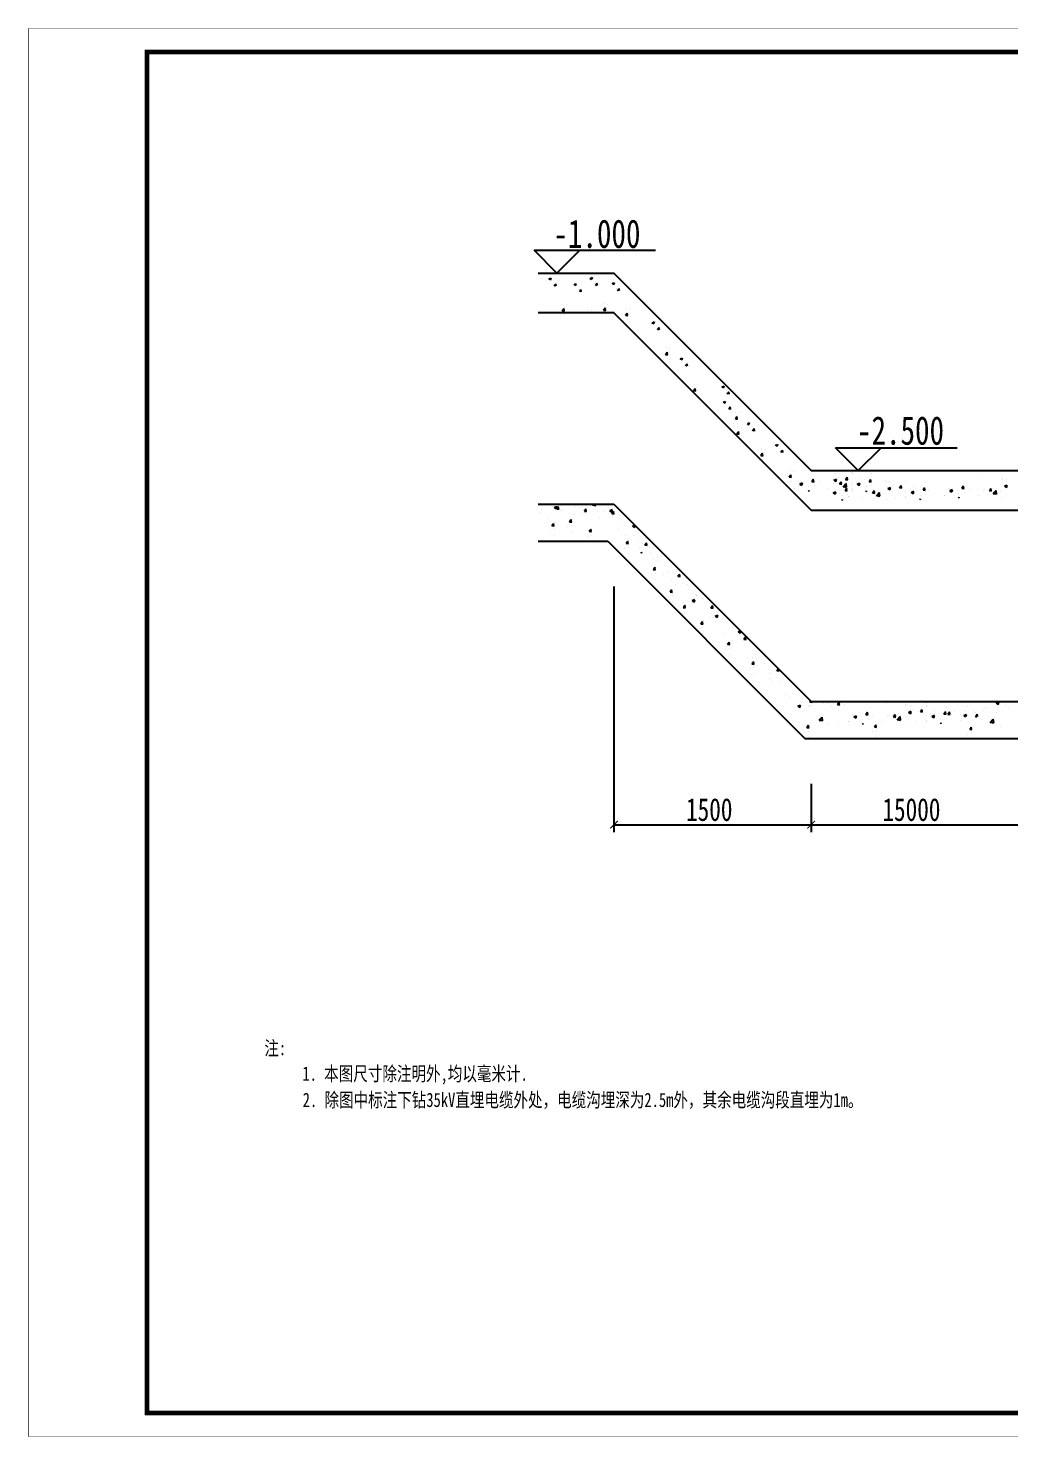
# Model space of a CAD drawing. Header units: inches. Extents: x -113 to 2477, y -497 to 443.
# Drawn here: x 2056.9 to 2263.8, y -494.3 to -197.2 of the extents above; entities that cross this region are included whole.
import ezdxf

# ---------------------------------------------------------------- set-up
doc = ezdxf.new("R2010")
doc.units = ezdxf.units.IN
doc.header["$MEASUREMENT"] = 0
for name, color, linetype in [('0S-DETL-DIMS', 21, 'Continuous'), ('0S-DETL-HATCH', 8, 'Continuous'), ('0S-DETL-LINE', 2, 'Continuous'), ('0S-SYMB', 10, 'Continuous'), ('0S-TEXT', 4, 'Continuous')]:
    doc.layers.add(name, color=color, linetype=linetype)
doc.styles.add('宋体', font='', dxfattribs={"width": 0.75})
doc.styles.get('宋体').set_extended_font_data('SimSun')

msp = doc.modelspace()

# ---------------------------------------------------------------- linework, layer by layer
at = {"color": 0}
for p, q in [((2180.523, -248.871), (2164.49, -248.871)), ((2180.523, -257.213), (2164.49, -257.213)), ((2222.09, -290.438), (2289.29, -290.471)), ((2222.09, -298.78), (2289.29, -298.813))]:
    msp.add_line(p, q, dxfattribs=at)
for points, const_width in [([(2056.934, -494.206), (2056.934, -197.206), (2476.934, -197.206), (2476.934, -494.206)], 0.1), ([(2081.934, -489.206), (2081.934, -202.206), (2471.934, -202.206), (2471.934, -489.206)], 1)]:
    msp.add_lwpolyline(points, close=True, dxfattribs=dict(at, const_width=const_width))
at = {"color": 0, "const_width": 0.24}
for points in [[(2181.29, -364.352), (2179.69, -365.952)], [(2222.89, -364.352), (2221.29, -365.952)], [(2221.29, -365.952), (2222.89, -364.352)]]:
    msp.add_lwpolyline(points, dxfattribs=at)
at = {"layer": '0S-DETL-DIMS', "color": 0}
for p, q in [((2180.49, -314.942), (2180.49, -366.752)), ((2222.09, -356.542), (2222.09, -366.752)), ((2222.09, -356.542), (2222.09, -366.752)), ((2180.49, -365.152), (2222.09, -365.152)), ((2222.09, -365.152), (2241.29, -365.152)), ((2241.29, -365.152), (2289.29, -365.152))]:
    msp.add_line(p, q, dxfattribs=at)
at = {"layer": '0S-DETL-HATCH', "color": 0}
for p, q in [((2166.676, -249.972), (2167.081, -250.244)), ((2166.792, -249.879), (2166.792, -249.879)), ((2167.08, -250.244), (2167.222, -249.82)), ((2167.732, -251.185), (2167.732, -251.185)), ((2167.867, -251.527), (2168.259, -251.06)), ((2168.279, -251.585), (2168.185, -251.075)), ((2171.99, -251.155), (2172.394, -251.428)), ((2172.106, -251.062), (2172.106, -251.062)), ((2172.393, -251.427), (2172.536, -251.003)), ((2173.045, -252.368), (2173.045, -252.368)), ((2173.181, -252.711), (2173.573, -252.244)), ((2173.593, -252.768), (2173.499, -252.258)), ((2175.391, -249.85), (2175.795, -250.123)), ((2175.506, -249.758), (2175.506, -249.758)), ((2175.794, -250.123), (2175.936, -249.699)), ((2176.446, -251.063), (2176.446, -251.063)), ((2176.582, -251.406), (2176.974, -250.939)), ((2176.994, -251.463), (2176.9, -250.954)), ((2180.036, -250.942), (2180.441, -251.215)), ((2180.152, -250.85), (2180.152, -250.85)), ((2180.44, -251.215), (2180.582, -250.791)), ((2181.092, -252.156), (2181.092, -252.156)), ((2181.228, -252.498), (2181.619, -252.031)), ((2181.64, -252.555), (2181.546, -252.046)), ((2169.683, -255.347), (2169.683, -255.347)), ((2178.398, -255.225), (2178.398, -255.225)), ((2179.202, -255.4), (2179.202, -255.4)), ((2169.223, -257.751), (2169.223, -257.751)), ((2169.484, -256.558), (2169.484, -256.558)), ((2169.582, -256.741), (2169.974, -256.274)), ((2169.582, -256.742), (2170.068, -256.784)), ((2169.994, -256.798), (2169.9, -256.288)), ((2169.999, -257.606), (2169.999, -257.606)), ((2170.116, -256.157), (2170.116, -256.157)), ((2170.488, -255.521), (2170.488, -255.521)), ((2174.997, -256.53), (2174.997, -256.53)), ((2175.801, -256.705), (2175.801, -256.705)), ((2177.938, -257.63), (2177.938, -257.63)), ((2178.199, -256.437), (2178.199, -256.437)), ((2178.296, -256.619), (2178.688, -256.152)), ((2178.296, -256.62), (2178.782, -256.663)), ((2178.708, -256.677), (2178.614, -256.167)), ((2178.714, -257.484), (2178.714, -257.484)), ((2178.831, -256.036), (2178.831, -256.036)), ((2182.845, -257.529), (2182.845, -257.529)), ((2182.942, -257.711), (2183.334, -257.244)), ((2182.942, -257.713), (2183.428, -257.755)), ((2183.044, -256.318), (2183.044, -256.318)), ((2183.354, -257.769), (2183.26, -257.259)), ((2183.477, -257.128), (2183.477, -257.128)), ((2183.848, -256.492), (2183.848, -256.492)), ((2182.584, -258.722), (2182.584, -258.722)), ((2183.359, -258.577), (2183.359, -258.577)), ((2188.463, -259.198), (2188.867, -259.47)), ((2188.578, -259.105), (2188.578, -259.105)), ((2188.866, -259.47), (2189.009, -259.046)), ((2189.518, -260.411), (2189.518, -260.411)), ((2189.654, -260.753), (2190.046, -260.286)), ((2190.066, -260.811), (2189.972, -260.301)), ((2191.01, -266.977), (2191.01, -266.977)), ((2191.271, -265.784), (2191.271, -265.784)), ((2191.368, -265.967), (2191.76, -265.5)), ((2191.368, -265.968), (2191.854, -266.01)), ((2191.47, -264.573), (2191.47, -264.573)), ((2191.78, -266.024), (2191.686, -265.515)), ((2191.786, -266.832), (2191.786, -266.832)), ((2191.903, -265.383), (2191.903, -265.383)), ((2192.274, -264.748), (2192.274, -264.748)), ((2194.38, -266.834), (2194.784, -267.107)), ((2194.495, -266.742), (2194.495, -266.742)), ((2194.783, -267.107), (2194.926, -266.683)), ((2195.435, -268.047), (2195.435, -268.047)), ((2195.571, -268.39), (2195.963, -267.923)), ((2195.983, -268.447), (2195.889, -267.938)), ((2197.285, -273.603), (2197.677, -273.136)), ((2197.387, -272.209), (2197.387, -272.209)), ((2197.697, -273.661), (2197.603, -273.151)), ((2197.82, -273.02), (2197.82, -273.02)), ((2198.191, -272.384), (2198.191, -272.384)), ((2203.194, -272.746), (2203.598, -273.019)), ((2203.309, -272.654), (2203.309, -272.654)), ((2203.597, -273.019), (2203.74, -272.595)), ((2196.927, -274.614), (2196.927, -274.614)), ((2197.188, -273.42), (2197.188, -273.42)), ((2197.285, -273.604), (2197.771, -273.647)), ((2197.703, -274.468), (2197.703, -274.468)), ((2203.502, -275.949), (2203.906, -276.221)), ((2203.618, -275.856), (2203.618, -275.856)), ((2203.905, -276.221), (2204.048, -275.797)), ((2204.249, -273.959), (2204.249, -273.959)), ((2204.385, -274.302), (2204.777, -273.835)), ((2204.797, -274.359), (2204.703, -273.85)), ((2204.557, -277.162), (2204.557, -277.162)), ((2204.693, -277.504), (2205.085, -277.037)), ((2205.105, -277.562), (2205.011, -277.052)), ((2206.099, -279.515), (2206.491, -279.048)), ((2206.201, -278.122), (2206.201, -278.122)), ((2206.511, -279.573), (2206.417, -279.063)), ((2206.634, -278.932), (2206.634, -278.932)), ((2207.005, -278.296), (2207.005, -278.296)), ((2205.741, -280.526), (2205.741, -280.526)), ((2206.002, -279.333), (2206.002, -279.333)), ((2206.099, -279.516), (2206.585, -279.559)), ((2206.509, -281.324), (2206.509, -281.324)), ((2206.517, -280.381), (2206.517, -280.381)), ((2206.942, -282.134), (2206.942, -282.134)), ((2207.313, -281.499), (2207.313, -281.499)), ((2208.556, -280.506), (2208.96, -280.779)), ((2208.672, -280.413), (2208.672, -280.413)), ((2208.96, -280.778), (2209.102, -280.355)), ((2209.611, -281.719), (2209.611, -281.719)), ((2209.747, -282.062), (2210.139, -281.595)), ((2210.159, -282.119), (2210.065, -281.61)), ((2206.049, -283.728), (2206.049, -283.728)), ((2206.31, -282.535), (2206.31, -282.535)), ((2206.407, -282.719), (2206.893, -282.761)), ((2206.408, -282.718), (2206.799, -282.251)), ((2206.819, -282.775), (2206.725, -282.266)), ((2206.825, -283.583), (2206.825, -283.583)), ((2214.533, -285.035), (2214.937, -285.308)), ((2214.648, -284.943), (2214.648, -284.943)), ((2214.936, -285.308), (2215.078, -284.884)), ((2211.364, -287.092), (2211.364, -287.092)), ((2211.462, -287.275), (2211.854, -286.808)), ((2211.462, -287.276), (2211.947, -287.319)), ((2211.563, -285.881), (2211.563, -285.881)), ((2211.873, -287.332), (2211.779, -286.823)), ((2211.879, -288.14), (2211.879, -288.14)), ((2211.996, -286.692), (2211.996, -286.692)), ((2212.368, -286.056), (2212.368, -286.056)), ((2215.588, -286.248), (2215.588, -286.248)), ((2215.724, -286.591), (2216.116, -286.124)), ((2216.136, -286.648), (2216.042, -286.139)), ((2211.103, -288.286), (2211.103, -288.286)), ((2217.54, -290.41), (2217.54, -290.41)), ((2218.344, -290.585), (2218.344, -290.585)), ((2226.294, -290.451), (2226.294, -290.451)), ((2227.304, -291.083), (2227.304, -291.083)), ((2230.586, -290.965), (2230.586, -290.965)), ((2230.633, -290.635), (2230.633, -290.635)), ((2230.71, -291.139), (2230.71, -291.139)), ((2230.903, -290.952), (2230.903, -290.952)), ((2234.925, -291.148), (2234.925, -291.148)), ((2217.08, -292.815), (2217.08, -292.815)), ((2217.341, -291.621), (2217.341, -291.621)), ((2217.438, -291.804), (2217.83, -291.337)), ((2217.438, -291.805), (2217.924, -291.848)), ((2217.85, -291.861), (2217.756, -291.352)), ((2217.856, -292.669), (2217.856, -292.669)), ((2217.973, -291.221), (2217.973, -291.221)), ((2219.479, -292.78), (2219.479, -292.78)), ((2219.717, -293.299), (2220.122, -293.572)), ((2219.724, -293.286), (2220.293, -293.067)), ((2220.121, -293.572), (2220.286, -293.081)), ((2221.592, -293.889), (2221.592, -293.889)), ((2222.225, -292.761), (2222.617, -292.294)), ((2222.225, -292.762), (2222.711, -292.804)), ((2222.637, -292.818), (2222.543, -292.308)), ((2222.774, -293.648), (2222.774, -293.648)), ((2223.818, -292.963), (2223.818, -292.963)), ((2226.726, -293.213), (2226.726, -293.213)), ((2226.863, -292.494), (2227.268, -292.766)), ((2226.87, -292.48), (2227.439, -292.261)), ((2226.947, -293.076), (2226.947, -293.076)), ((2227.267, -292.766), (2227.432, -292.275)), ((2227.961, -291.873), (2227.961, -291.873)), ((2228.055, -293.271), (2228.447, -292.804)), ((2228.055, -293.272), (2228.541, -293.314)), ((2228.157, -293.147), (2228.157, -293.147)), ((2228.467, -293.328), (2228.373, -292.818)), ((2228.76, -292.945), (2228.76, -292.945)), ((2228.836, -293.855), (2229.559, -293.967)), ((2228.848, -293.881), (2229.481, -293.221)), ((2229.35, -292.324), (2229.742, -291.857)), ((2229.35, -292.325), (2229.836, -292.368)), ((2229.555, -293.995), (2229.465, -293.223)), ((2229.641, -292.894), (2229.641, -292.894)), ((2229.762, -292.381), (2229.668, -291.872)), ((2230.505, -293.409), (2230.505, -293.409)), ((2230.64, -293.195), (2230.64, -293.195)), ((2231.554, -292.815), (2231.554, -292.815)), ((2231.793, -293.335), (2232.197, -293.607)), ((2231.799, -293.321), (2232.368, -293.102)), ((2232.196, -293.607), (2232.361, -293.116)), ((2232.299, -292.057), (2232.299, -292.057)), ((2232.333, -293.345), (2232.333, -293.345)), ((2233.303, -292.334), (2233.303, -292.334)), ((2233.668, -293.924), (2233.668, -293.924)), ((2234.301, -292.796), (2234.693, -292.329)), ((2234.301, -292.797), (2234.787, -292.839)), ((2234.713, -292.853), (2234.619, -292.343)), ((2234.813, -292.623), (2234.813, -292.623)), ((2234.849, -293.683), (2234.849, -293.683)), ((2235.412, -292.94), (2235.412, -292.94)), ((2237.642, -292.518), (2237.642, -292.518)), ((2237.913, -292.835), (2237.913, -292.835)), ((2238.265, -294.216), (2238.834, -293.998)), ((2238.662, -294.502), (2238.827, -294.011)), ((2238.699, -292.819), (2238.699, -292.819)), ((2239.356, -293.609), (2239.356, -293.609)), ((2240.745, -294.06), (2241.137, -293.593)), ((2240.745, -294.061), (2241.231, -294.104)), ((2241.157, -294.117), (2241.063, -293.608)), ((2241.981, -292.701), (2241.981, -292.701)), ((2242.105, -292.875), (2242.105, -292.875)), ((2243.695, -293.793), (2243.695, -293.793)), ((2245.696, -294.532), (2246.088, -294.065)), ((2246.108, -294.589), (2246.014, -294.08)), ((2246.32, -292.884), (2246.32, -292.884)), ((2253.862, -294.17), (2254.254, -293.703)), ((2254.274, -294.228), (2254.18, -293.718)), ((2257.93, -291.861), (2257.93, -291.861)), ((2262.269, -292.044), (2262.269, -292.044)), ((2262.54, -292.361), (2262.54, -292.361)), ((2262.886, -293.756), (2263.29, -294.029)), ((2262.892, -293.743), (2263.461, -293.524)), ((2263.289, -294.029), (2263.454, -293.538)), ((2263.326, -292.346), (2263.326, -292.346)), ((2218.514, -294.294), (2218.514, -294.294)), ((2218.552, -294.257), (2218.552, -294.257)), ((2221.554, -294.825), (2221.695, -294.678)), ((2221.695, -294.825), (2221.678, -294.68)), ((2225.765, -294.223), (2225.765, -294.223)), ((2226.727, -295.183), (2227.131, -295.455)), ((2226.733, -295.169), (2227.302, -294.95)), ((2227.13, -295.455), (2227.295, -294.964)), ((2228.555, -294.597), (2228.555, -294.597)), ((2228.564, -296.708), (2228.704, -296.561)), ((2228.602, -295.772), (2228.602, -295.772)), ((2228.705, -296.708), (2228.688, -296.563)), ((2229.235, -294.644), (2229.627, -294.177)), ((2229.235, -294.645), (2229.721, -294.687)), ((2229.647, -294.701), (2229.553, -294.191)), ((2229.783, -295.531), (2229.783, -295.531)), ((2229.909, -296.03), (2229.909, -296.03)), ((2229.947, -295.994), (2229.947, -295.994)), ((2230.589, -294.329), (2230.589, -294.329)), ((2230.627, -294.292), (2230.627, -294.292)), ((2230.827, -294.847), (2230.827, -294.847)), ((2230.874, -294.516), (2230.874, -294.516)), ((2230.908, -294.666), (2230.908, -294.666)), ((2232.774, -296.106), (2232.774, -296.106)), ((2233.63, -294.86), (2233.77, -294.713)), ((2233.735, -295.096), (2233.735, -295.096)), ((2233.771, -294.86), (2233.754, -294.715)), ((2233.956, -294.959), (2233.956, -294.959)), ((2235.065, -295.154), (2235.457, -294.687)), ((2235.065, -295.155), (2235.551, -295.197)), ((2235.166, -295.03), (2235.166, -295.03)), ((2235.477, -295.211), (2235.383, -294.702)), ((2235.77, -294.828), (2235.77, -294.828)), ((2235.846, -295.738), (2236.569, -295.85)), ((2235.858, -295.764), (2236.491, -295.104)), ((2236.564, -295.878), (2236.474, -295.106)), ((2236.651, -294.777), (2236.651, -294.777)), ((2237.514, -295.292), (2237.514, -295.292)), ((2237.917, -296.549), (2237.917, -296.549)), ((2238.259, -294.23), (2238.663, -294.502)), ((2239.95, -296.333), (2239.95, -296.333)), ((2241.985, -296.065), (2241.985, -296.065)), ((2242.023, -296.029), (2242.023, -296.029)), ((2242.035, -294.931), (2242.035, -294.931)), ((2242.949, -294.551), (2242.949, -294.551)), ((2243.188, -295.071), (2243.592, -295.343)), ((2243.194, -295.057), (2243.763, -294.838)), ((2243.591, -295.343), (2243.756, -294.852)), ((2243.729, -295.081), (2243.729, -295.081)), ((2245.025, -296.596), (2245.165, -296.449)), ((2245.063, -295.66), (2245.063, -295.66)), ((2245.166, -296.596), (2245.149, -296.451)), ((2245.696, -294.533), (2246.182, -294.575)), ((2246.209, -294.359), (2246.209, -294.359)), ((2246.244, -295.419), (2246.244, -295.419)), ((2246.807, -294.676), (2246.807, -294.676)), ((2250.151, -295.704), (2250.151, -295.704)), ((2250.189, -295.667), (2250.189, -295.667)), ((2251.116, -294.19), (2251.116, -294.19)), ((2251.354, -294.709), (2251.758, -294.982)), ((2251.36, -294.695), (2251.929, -294.477)), ((2251.758, -294.982), (2251.922, -294.49)), ((2253.191, -296.234), (2253.332, -296.088)), ((2253.229, -295.299), (2253.229, -295.299)), ((2253.332, -296.234), (2253.315, -296.09)), ((2253.862, -294.171), (2254.348, -294.214)), ((2254.41, -295.058), (2254.41, -295.058)), ((2255.455, -294.373), (2255.455, -294.373)), ((2257.401, -295.632), (2257.401, -295.632)), ((2258.362, -294.623), (2258.362, -294.623)), ((2258.584, -294.485), (2258.584, -294.485)), ((2259.692, -294.68), (2260.084, -294.213)), ((2259.692, -294.682), (2260.178, -294.724)), ((2259.793, -294.557), (2259.793, -294.557)), ((2260.104, -294.738), (2260.01, -294.228)), ((2260.397, -294.355), (2260.397, -294.355)), ((2260.473, -295.264), (2261.196, -295.377)), ((2260.485, -295.29), (2261.118, -294.631)), ((2261.192, -295.404), (2261.102, -294.632)), ((2261.278, -294.303), (2261.278, -294.303)), ((2262.141, -294.819), (2262.141, -294.819)), ((2262.544, -296.076), (2262.544, -296.076)), ((2165.069, -299.4), (2165.069, -299.4)), ((2165.293, -298.617), (2165.293, -298.617)), ((2165.785, -297.601), (2165.785, -297.601)), ((2167.664, -298.829), (2167.664, -298.829)), ((2167.892, -298.279), (2168.296, -298.551)), ((2167.898, -298.265), (2168.467, -298.046)), ((2168.295, -298.551), (2168.46, -298.06)), ((2168.405, -298.5), (2168.891, -298.542)), ((2168.406, -298.498), (2168.797, -298.032)), ((2168.818, -298.556), (2168.724, -298.046)), ((2169.174, -298.88), (2169.174, -298.88)), ((2169.632, -298.8), (2169.632, -298.8)), ((2171.858, -299.726), (2171.858, -299.726)), ((2172.404, -298.015), (2172.404, -298.015)), ((2173.396, -298.27), (2173.396, -298.27)), ((2173.893, -299.458), (2173.893, -299.458)), ((2173.971, -298.984), (2173.971, -298.984)), ((2174.235, -299.009), (2174.627, -298.542)), ((2174.235, -299.01), (2174.721, -299.052)), ((2174.648, -299.066), (2174.554, -298.556)), ((2175.938, -297.709), (2176.661, -297.821)), ((2175.95, -297.735), (2176.132, -297.546)), ((2176.657, -297.849), (2176.621, -297.546)), ((2176.971, -299.053), (2176.971, -299.053)), ((2177.569, -297.698), (2177.569, -297.698)), ((2178.31, -299.167), (2178.31, -299.167)), ((2179.573, -298.929), (2179.977, -299.202)), ((2179.579, -298.916), (2180.148, -298.697)), ((2179.976, -299.202), (2180.141, -298.711)), ((2180.065, -299.519), (2180.457, -299.052)), ((2180.065, -299.52), (2180.551, -299.562)), ((2180.249, -300.046), (2180.249, -300.046)), ((2180.478, -299.576), (2180.384, -299.066)), ((2181.576, -299.883), (2181.576, -299.883)), ((2166.725, -300.402), (2166.725, -300.402)), ((2167.402, -302.062), (2167.794, -301.595)), ((2167.402, -302.063), (2167.888, -302.106)), ((2167.813, -302.119), (2167.72, -301.61)), ((2167.819, -302.927), (2167.819, -302.927)), ((2167.936, -301.479), (2167.936, -301.479)), ((2170.729, -302.261), (2170.729, -302.261)), ((2171.088, -301.251), (2171.479, -300.784)), ((2171.088, -301.252), (2171.573, -301.294)), ((2171.499, -301.308), (2171.405, -300.798)), ((2171.505, -302.116), (2171.505, -302.116)), ((2171.622, -300.667), (2171.622, -300.667)), ((2175.259, -303.26), (2175.65, -302.793)), ((2175.67, -303.317), (2175.576, -302.808)), ((2175.793, -302.676), (2175.793, -302.676)), ((2177.47, -300.404), (2177.47, -300.404)), ((2181.477, -302.589), (2181.477, -302.589)), ((2182.001, -301.315), (2182.001, -301.315)), ((2184.424, -302.202), (2184.829, -302.475)), ((2184.431, -302.188), (2184.937, -301.994)), ((2184.828, -302.474), (2184.976, -302.032)), ((2167.043, -303.073), (2167.043, -303.073)), ((2167.838, -304.184), (2167.838, -304.184)), ((2171.523, -303.373), (2171.523, -303.373)), ((2174.9, -304.271), (2174.9, -304.271)), ((2175.259, -303.261), (2175.744, -303.304)), ((2175.676, -304.125), (2175.676, -304.125)), ((2175.694, -305.382), (2175.694, -305.382)), ((2182.941, -304.115), (2182.941, -304.115)), ((2183.039, -305.79), (2183.525, -305.832)), ((2183.04, -305.789), (2183.431, -305.322)), ((2183.451, -305.846), (2183.357, -305.336)), ((2183.574, -305.205), (2183.574, -305.205)), ((2184.653, -304.082), (2184.653, -304.082)), ((2185.405, -303.687), (2185.405, -303.687)), ((2185.6, -304.685), (2185.6, -304.685)), ((2186.601, -305.866), (2186.601, -305.866)), ((2187.023, -306.142), (2187.415, -305.675)), ((2187.119, -304.779), (2187.119, -304.779)), ((2187.435, -306.2), (2187.341, -305.69)), ((2182.681, -306.799), (2182.681, -306.799)), ((2183.457, -306.654), (2183.457, -306.654)), ((2183.475, -307.911), (2183.475, -307.911)), ((2185.936, -306.645), (2185.936, -306.645)), ((2186.221, -307.803), (2186.335, -307.684)), ((2186.347, -307.929), (2186.319, -307.686)), ((2187.023, -306.144), (2187.509, -306.186)), ((2187.971, -306.377), (2187.971, -306.377)), ((2188.127, -308.002), (2188.127, -308.002)), ((2189.674, -306.819), (2189.674, -306.819)), ((2189.705, -308.711), (2189.705, -308.711)), ((2188.792, -311.315), (2189.278, -311.357)), ((2188.793, -311.313), (2189.184, -310.846)), ((2188.911, -309.178), (2188.911, -309.178)), ((2189.204, -311.371), (2189.11, -310.861)), ((2189.327, -310.73), (2189.327, -310.73)), ((2189.575, -309.525), (2189.575, -309.525)), ((2191.906, -311.708), (2191.906, -311.708)), ((2193.582, -311.71), (2193.582, -311.71)), ((2193.941, -311.44), (2193.941, -311.44)), ((2188.434, -312.324), (2188.434, -312.324)), ((2189.21, -312.179), (2189.21, -312.179)), ((2189.228, -313.436), (2189.228, -313.436)), ((2190.883, -312.338), (2190.883, -312.338)), ((2192.596, -313.43), (2192.596, -313.43)), ((2193.483, -314.416), (2193.483, -314.416)), ((2193.981, -312.766), (2194.373, -312.299)), ((2193.981, -312.768), (2194.466, -312.81)), ((2194.11, -312.747), (2194.11, -312.747)), ((2194.393, -312.824), (2194.299, -312.314)), ((2194.881, -314.241), (2194.881, -314.241)), ((2195.222, -312.522), (2195.222, -312.522)), ((2196.057, -314.532), (2196.057, -314.532)), ((2191.96, -317.048), (2191.96, -317.048)), ((2192.318, -316.037), (2192.71, -315.57)), ((2192.318, -316.038), (2192.804, -316.081)), ((2192.73, -316.095), (2192.636, -315.585)), ((2192.735, -316.903), (2192.735, -316.903)), ((2192.853, -315.454), (2192.853, -315.454)), ((2197.008, -317.9), (2197.577, -317.681)), ((2197.405, -318.186), (2197.57, -317.695)), ((2197.606, -316.512), (2197.606, -316.512)), ((2197.876, -316.771), (2197.876, -316.771)), ((2197.943, -316.837), (2197.943, -316.837)), ((2199.161, -317.376), (2199.161, -317.376)), ((2192.754, -318.16), (2192.754, -318.16)), ((2194.764, -320.331), (2194.764, -320.331)), ((2195.122, -319.321), (2195.608, -319.364)), ((2195.123, -319.32), (2195.514, -318.853)), ((2195.534, -319.377), (2195.44, -318.868)), ((2195.54, -320.185), (2195.54, -320.185)), ((2195.657, -318.737), (2195.657, -318.737)), ((2197.002, -317.913), (2197.406, -318.186)), ((2200.851, -319.303), (2200.851, -319.303)), ((2200.938, -319.39), (2201.33, -318.923)), ((2200.938, -319.391), (2201.424, -319.434)), ((2201.351, -319.448), (2201.257, -318.938)), ((2195.558, -321.442), (2195.558, -321.442)), ((2198.45, -323.773), (2198.45, -323.773)), ((2198.808, -322.763), (2199.2, -322.296)), ((2198.808, -322.764), (2199.294, -322.806)), ((2199.22, -322.82), (2199.126, -322.311)), ((2199.225, -323.628), (2199.225, -323.628)), ((2199.343, -322.179), (2199.343, -322.179)), ((2200.7, -321.173), (2200.7, -321.173)), ((2201.581, -321.351), (2201.581, -321.351)), ((2201.853, -321.186), (2202.258, -321.459)), ((2201.86, -321.172), (2202.429, -320.954)), ((2202.257, -321.458), (2202.422, -320.967)), ((2202.413, -322.265), (2202.413, -322.265)), ((2203.566, -321.412), (2203.566, -321.412)), ((2203.846, -321.833), (2203.846, -321.833)), ((2205.513, -323.197), (2205.513, -323.197)), ((2205.588, -323.537), (2205.588, -323.537)), ((2199.244, -324.885), (2199.244, -324.885)), ((2203.742, -324.771), (2203.742, -324.771)), ((2204.468, -327.104), (2204.86, -326.637)), ((2204.88, -327.161), (2204.786, -326.651)), ((2205.003, -326.52), (2205.003, -326.52)), ((2205.489, -326.243), (2205.489, -326.243)), ((2206.705, -324.458), (2207.109, -324.731)), ((2206.711, -324.445), (2207.201, -324.257)), ((2206.821, -324.366), (2206.821, -324.366)), ((2207.108, -324.731), (2207.251, -324.307)), ((2207.76, -325.672), (2207.76, -325.672)), ((2207.896, -326.014), (2208.288, -325.547)), ((2207.896, -326.015), (2208.382, -326.058)), ((2208.308, -326.071), (2208.214, -325.562)), ((2208.618, -326.041), (2208.618, -326.041)), ((2204.11, -328.114), (2204.11, -328.114)), ((2204.468, -327.105), (2204.954, -327.147)), ((2204.885, -327.969), (2204.885, -327.969)), ((2204.904, -329.226), (2204.904, -329.226)), ((2209.612, -328.339), (2209.612, -328.339)), ((2209.816, -326.896), (2209.816, -326.896)), ((2209.252, -332.238), (2209.252, -332.238)), ((2209.513, -331.045), (2209.513, -331.045)), ((2209.61, -331.229), (2210.096, -331.271)), ((2209.611, -331.227), (2210.002, -330.76)), ((2209.712, -329.834), (2209.712, -329.834)), ((2210.022, -331.285), (2209.928, -330.775)), ((2210.028, -332.093), (2210.028, -332.093)), ((2210.145, -330.644), (2210.145, -330.644)), ((2210.516, -330.008), (2210.516, -330.008)), ((2212.23, -331.1), (2212.23, -331.1)), ((2214.854, -332.638), (2215.186, -332.242)), ((2214.854, -332.639), (2215.34, -332.682)), ((2215.266, -332.695), (2215.181, -332.238)), ((2210.046, -333.35), (2210.046, -333.35)), ((2213.238, -334.323), (2213.238, -334.323)), ((2213.588, -333.178), (2213.588, -333.178)), ((2213.647, -335.164), (2213.647, -335.164)), ((2215.682, -334.896), (2215.682, -334.896)), ((2217.594, -335.364), (2217.594, -335.364)), ((2216.622, -337.697), (2216.622, -337.697)), ((2217.495, -338.069), (2217.495, -338.069)), ((2219.282, -340.17), (2219.687, -340.443)), ((2219.289, -340.156), (2219.858, -339.938)), ((2219.617, -340.227), (2219.617, -340.227)), ((2219.686, -340.442), (2219.851, -339.951)), ((2220.333, -338.843), (2220.333, -338.843)), ((2221.618, -340.166), (2221.618, -340.166)), ((2221.652, -339.959), (2221.652, -339.959)), ((2221.811, -339.263), (2222.297, -339.306)), ((2221.812, -339.262), (2221.991, -339.048)), ((2222.047, -339.935), (2222.047, -339.935)), ((2222.224, -339.319), (2222.192, -339.146)), ((2224.73, -339.554), (2224.73, -339.554)), ((2225.791, -339.593), (2225.791, -339.593)), ((2226.386, -340.118), (2226.386, -340.118)), ((2227.641, -339.772), (2228.033, -339.305)), ((2227.641, -339.773), (2228.127, -339.816)), ((2228.053, -339.829), (2227.959, -339.32)), ((2229.011, -339.21), (2229.011, -339.21)), ((2229.166, -339.713), (2229.166, -339.713)), ((2233.35, -339.393), (2233.35, -339.393)), ((2233.621, -341.886), (2234.013, -341.419)), ((2234.033, -341.943), (2233.939, -341.434)), ((2237.689, -339.576), (2237.689, -339.576)), ((2242.028, -339.76), (2242.028, -339.76)), ((2242.298, -340.077), (2242.298, -340.077)), ((2242.644, -341.472), (2243.049, -341.745)), ((2242.65, -341.458), (2243.22, -341.24)), ((2243.048, -341.744), (2243.213, -341.253)), ((2243.085, -340.061), (2243.085, -340.061)), ((2243.742, -340.852), (2243.742, -340.852)), ((2245.131, -341.302), (2245.523, -340.835)), ((2245.131, -341.303), (2245.617, -341.346)), ((2245.543, -341.359), (2245.449, -340.85)), ((2246.367, -339.943), (2246.367, -339.943)), ((2246.491, -340.117), (2246.491, -340.117)), ((2246.52, -339.467), (2246.52, -339.467)), ((2248.08, -341.035), (2248.08, -341.035)), ((2248.218, -339.386), (2248.218, -339.386)), ((2250.082, -341.774), (2250.474, -341.307)), ((2250.494, -341.831), (2250.4, -341.322)), ((2250.594, -341.601), (2250.594, -341.601)), ((2250.706, -340.126), (2250.706, -340.126)), ((2250.961, -341.812), (2251.353, -341.345)), ((2251.231, -339.303), (2251.231, -339.303)), ((2251.373, -341.869), (2251.279, -341.36)), ((2252.419, -341.218), (2252.419, -341.218)), ((2254.7, -341.08), (2254.7, -341.08)), ((2255.044, -340.31), (2255.044, -340.31)), ((2256.326, -341.242), (2256.326, -341.242)), ((2256.758, -341.401), (2256.758, -341.401)), ((2258.361, -340.975), (2258.361, -340.975)), ((2258.921, -340.471), (2258.921, -340.471)), ((2259.383, -340.493), (2259.383, -340.493)), ((2261.097, -341.585), (2261.097, -341.585)), ((2261.155, -339.501), (2261.559, -339.774)), ((2261.161, -339.488), (2261.73, -339.269)), ((2261.439, -340.569), (2261.439, -340.569)), ((2261.558, -339.774), (2261.723, -339.282)), ((2263.095, -339.899), (2263.095, -339.899)), ((2263.722, -340.676), (2263.722, -340.676)), ((2221.163, -344.62), (2221.555, -344.153)), ((2221.163, -344.621), (2221.649, -344.664)), ((2221.575, -344.678), (2221.481, -344.168)), ((2221.698, -344.037), (2221.698, -344.037)), ((2223.77, -343.092), (2224.493, -343.204)), ((2223.783, -343.118), (2224.416, -342.458)), ((2224.489, -343.232), (2224.399, -342.46)), ((2224.575, -342.131), (2224.575, -342.131)), ((2225.842, -343.903), (2225.842, -343.903)), ((2227.875, -343.687), (2227.875, -343.687)), ((2229.909, -343.419), (2229.909, -343.419)), ((2229.947, -343.382), (2229.947, -343.382)), ((2230.874, -341.905), (2230.874, -341.905)), ((2231.113, -342.425), (2231.517, -342.697)), ((2231.119, -342.411), (2231.688, -342.192)), ((2231.516, -342.697), (2231.681, -342.206)), ((2232.949, -343.95), (2233.09, -343.803)), ((2232.988, -343.014), (2232.988, -343.014)), ((2233.09, -343.95), (2233.074, -343.805)), ((2233.621, -341.887), (2234.106, -341.929)), ((2234.169, -342.773), (2234.169, -342.773)), ((2235.213, -342.089), (2235.213, -342.089)), ((2235.426, -344.54), (2235.818, -344.073)), ((2235.426, -344.541), (2235.911, -344.584)), ((2235.837, -344.598), (2235.743, -344.088)), ((2235.96, -343.957), (2235.96, -343.957)), ((2237.16, -343.348), (2237.16, -343.348)), ((2238.121, -342.338), (2238.121, -342.338)), ((2238.342, -342.201), (2238.342, -342.201)), ((2239.45, -342.397), (2239.936, -342.439)), ((2239.451, -342.396), (2239.842, -341.929)), ((2239.552, -342.272), (2239.552, -342.272)), ((2239.863, -342.453), (2239.769, -341.944)), ((2240.156, -342.07), (2240.156, -342.07)), ((2240.231, -342.98), (2240.954, -343.092)), ((2240.244, -343.006), (2240.877, -342.346)), ((2240.95, -343.12), (2240.86, -342.348)), ((2241.036, -342.019), (2241.036, -342.019)), ((2241.9, -342.534), (2241.9, -342.534)), ((2242.303, -343.791), (2242.303, -343.791)), ((2244.336, -343.575), (2244.336, -343.575)), ((2246.37, -343.307), (2246.37, -343.307)), ((2246.408, -343.271), (2246.408, -343.271)), ((2246.421, -342.173), (2246.421, -342.173)), ((2247.335, -341.793), (2247.335, -341.793)), ((2247.574, -342.313), (2247.978, -342.585)), ((2247.58, -342.299), (2248.149, -342.081)), ((2247.977, -342.585), (2248.142, -342.094)), ((2248.114, -342.324), (2248.114, -342.324)), ((2249.41, -343.838), (2249.551, -343.691)), ((2249.449, -342.902), (2249.449, -342.902)), ((2249.552, -343.838), (2249.535, -343.693)), ((2250.082, -341.775), (2250.567, -341.817)), ((2250.63, -342.661), (2250.63, -342.661)), ((2250.961, -341.813), (2251.447, -341.856)), ((2251.193, -341.918), (2251.193, -341.918)), ((2251.674, -341.977), (2251.674, -341.977)), ((2253.621, -343.236), (2253.621, -343.236)), ((2254.325, -342.123), (2254.656, -342.346)), ((2254.331, -342.109), (2254.901, -341.891)), ((2254.745, -342.346), (2254.894, -341.904)), ((2255.537, -345.021), (2255.929, -344.554)), ((2255.949, -345.078), (2255.855, -344.568)), ((2256.072, -344.437), (2256.072, -344.437)), ((2256.791, -342.322), (2257.183, -341.855)), ((2256.791, -342.323), (2257.051, -342.346)), ((2257.197, -342.346), (2257.109, -341.87)), ((2259.884, -343.546), (2260.607, -343.658)), ((2259.897, -343.572), (2260.53, -342.912)), ((2260.603, -343.686), (2260.513, -342.914)), ((2260.689, -342.585), (2260.689, -342.585)), ((2261.956, -344.357), (2261.956, -344.357)), ((2220.805, -345.631), (2220.805, -345.631)), ((2221.581, -345.486), (2221.581, -345.486)), ((2221.599, -346.743), (2221.599, -346.743)), ((2235.067, -345.551), (2235.067, -345.551)), ((2235.843, -345.405), (2235.843, -345.405)), ((2235.861, -346.663), (2235.861, -346.663)), ((2255.179, -346.031), (2255.179, -346.031)), ((2255.537, -345.022), (2256.023, -345.064)), ((2255.955, -345.886), (2255.955, -345.886)), ((2255.973, -347.143), (2255.973, -347.143))]:
    msp.add_line(p, q, dxfattribs=at)
at = {"layer": '0S-DETL-LINE', "color": 0}
for p, q in [((2180.49, -248.838), (2222.09, -290.438)), ((2180.49, -257.18), (2222.09, -298.78)), ((2164.49, -297.546), (2180.49, -297.546)), ((2180.49, -297.546), (2222.09, -339.146)), ((2164.49, -305.367), (2179.164, -305.367)), ((2179.164, -305.367), (2220.764, -346.967)), ((2222.09, -339.146), (2308.49, -339.146)), ((2220.764, -346.967), (2309.815, -346.967))]:
    msp.add_line(p, q, dxfattribs=at)
at = {"layer": '0S-SYMB', "color": 0}
for p, q in [((2168.451, -248.808), (2163.651, -244.008)), ((2163.651, -244.008), (2189.272, -244.008)), ((2168.451, -248.808), (2173.251, -244.008)), ((2232.045, -290.474), (2227.245, -285.674)), ((2227.245, -285.674), (2252.866, -285.674)), ((2232.045, -290.474), (2236.845, -285.674))]:
    msp.add_line(p, q, dxfattribs=at)

# ---------------------------------------------------------------- texts
at = {"color": 0, "style": '宋体', "width": 0.75}
for s, p in [('注:', (2106.713, -413.778)), ('1. 本图尺寸除注明外,均以毫米计.', (2114.752, -419.156)), ('2. 除图中标注下钻35kV直埋电缆外处，电缆沟埋深为2.5m外，其余电缆沟段直埋为1m。', (2114.816, -424.691))]:
    msp.add_text(s, height=3, dxfattribs=at).set_placement(p)
at = {"layer": '0S-DETL-DIMS', "color": 0, "style": '宋体', "width": 0.75}
for s, p in [('1500', (2195.69, -364.352)), ('15000', (2237.124, -364.352))]:
    msp.add_text(s, height=4.8, dxfattribs=at).set_placement(p)
at = {"layer": '0S-TEXT', "color": 0, "style": '宋体', "width": 0.75}
for s, p in [('-1.000', (2167.71, -243.497)), ('-2.500', (2231.766, -285.009))]:
    msp.add_text(s, height=6, dxfattribs=at).set_placement(p)

doc.saveas('drawing.dxf')
